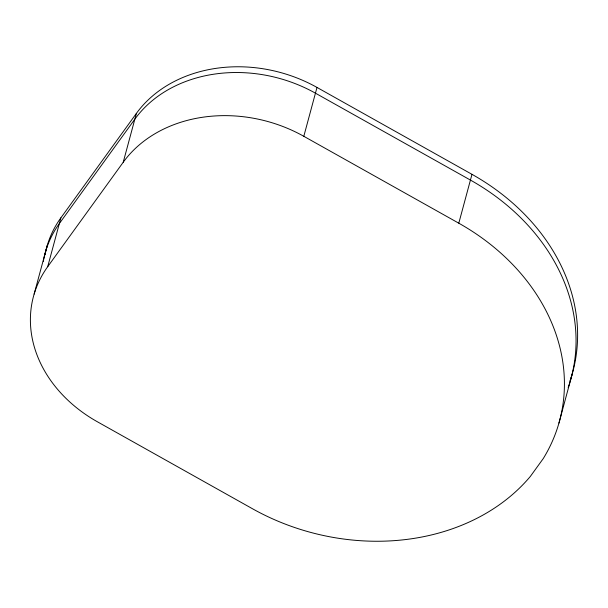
<?xml version="1.0" encoding="UTF-8"?>
<svg xmlns="http://www.w3.org/2000/svg" width="608" height="608" viewBox="0 0 608 608"><rect width="100%" height="100%" fill="white"/><g stroke="black" fill="none" stroke-linecap="round" stroke-linejoin="round"><path stroke-width="0.91" d="M34.132 294.105L47.318 245.237M471.983 174.329L458.797 223.197A211.25 172.414 15.1 0 1 543.233 458.607L530.328 476.452A211.25 172.414 15.1 0 1 252.358 508.676L97.379 421.777A133.965 109.334 15.1 0 1 47.698 266.707L60.884 217.839L136.405 113.392A133.965 109.334 15.1 0 1 316.996 87.43L471.983 174.329A211.25 172.414 15.1 0 1 570.03 380.92M47.698 266.707L123.219 162.26L136.405 113.392M123.219 162.26A133.965 109.334 15.1 0 1 303.81 136.298L316.996 87.43M558.95 423.084L572.136 374.216M303.81 136.298L458.797 223.197M45.03 254.813A133.965 109.334 15.1 0 1 60.884 217.839M43.32 261.44A133.965 109.334 15.1 0 1 59.333 223.584L134.854 119.145A133.965 109.334 15.1 0 1 315.446 93.176L470.432 180.074A211.25 172.414 15.1 0 1 568.168 387.562"/></g></svg>
